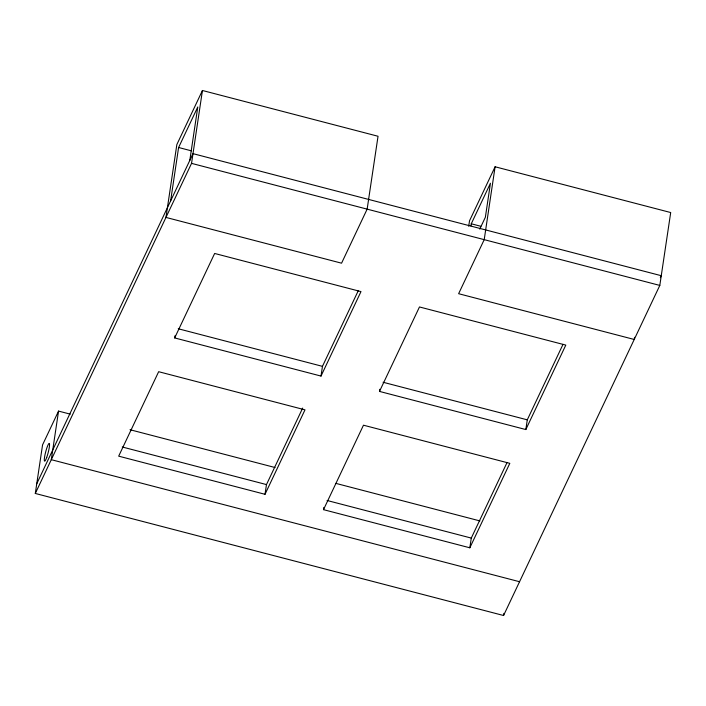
<?xml version="1.0" encoding="UTF-8"?>
<svg xmlns="http://www.w3.org/2000/svg" width="706" height="706" viewBox="0 0 706 706"><rect width="100%" height="100%" fill="white"/><g stroke="black" fill="none" stroke-linecap="round" stroke-linejoin="round"><path stroke-width="1.06" d="M468.705 226.264L469.516 220.828L495.1 166.775L670.7 212.541L659.81 285.418L503.563 615.508L35.3 493.459L42.563 444.877L58.554 411.095L70.282 414.148M58.554 411.095L51.291 459.677L519.554 581.726M170.614 200.945L178.6 147.501L197.786 106.959L189.799 160.403M35.3 493.459L191.547 163.368L202.437 90.492L378.037 136.258L367.146 209.135L341.563 263.188L165.963 217.422L176.853 144.545L202.437 90.492M174.673 337.927L214.65 253.463L360.987 291.604L321.009 376.069L174.673 337.927L175 335.765M265.015 494.297L304.992 409.842L158.656 371.7L118.679 456.155L265.015 494.297L266.471 484.581L302.68 408.077M321.009 376.069L322.457 366.352L358.207 290.837M323.498 509.653L363.475 425.197L509.811 463.339L469.834 547.794L323.498 509.653L323.825 507.49M379.493 391.415L419.47 306.96L565.806 345.102L525.829 429.557L379.493 391.415L379.819 389.262M470.946 225.911L471.264 223.784L490.449 183.242L485.366 217.254L479.753 229.115M495.1 166.775L484.21 239.652L458.626 293.705L634.226 339.471L634.544 337.291M469.834 547.794L471.281 538.078L507.032 462.562M525.829 429.557L527.276 419.841L563.026 344.325M503.563 615.508L503.881 613.346M36.756 483.742L193.003 153.652L661.257 275.702L660.322 277.687M178.6 147.501L191.37 150.828M471.264 223.784L480.839 226.282M191.547 163.368L659.81 285.418M178.247 328.758L322.457 366.352M383.067 382.255L527.276 419.841M130.019 429.716L275.084 467.531M335.88 483.381L479.877 520.913M122.253 446.995L266.471 484.581M327.072 500.483L471.281 538.078M46.728 457.382A9.169 1.306 -75.4 0 0 49.296 443.439A9.169 1.306 -75.4 0 0 44.752 456.014A9.169 1.306 -75.4 0 0 46.728 457.382"/></g></svg>
